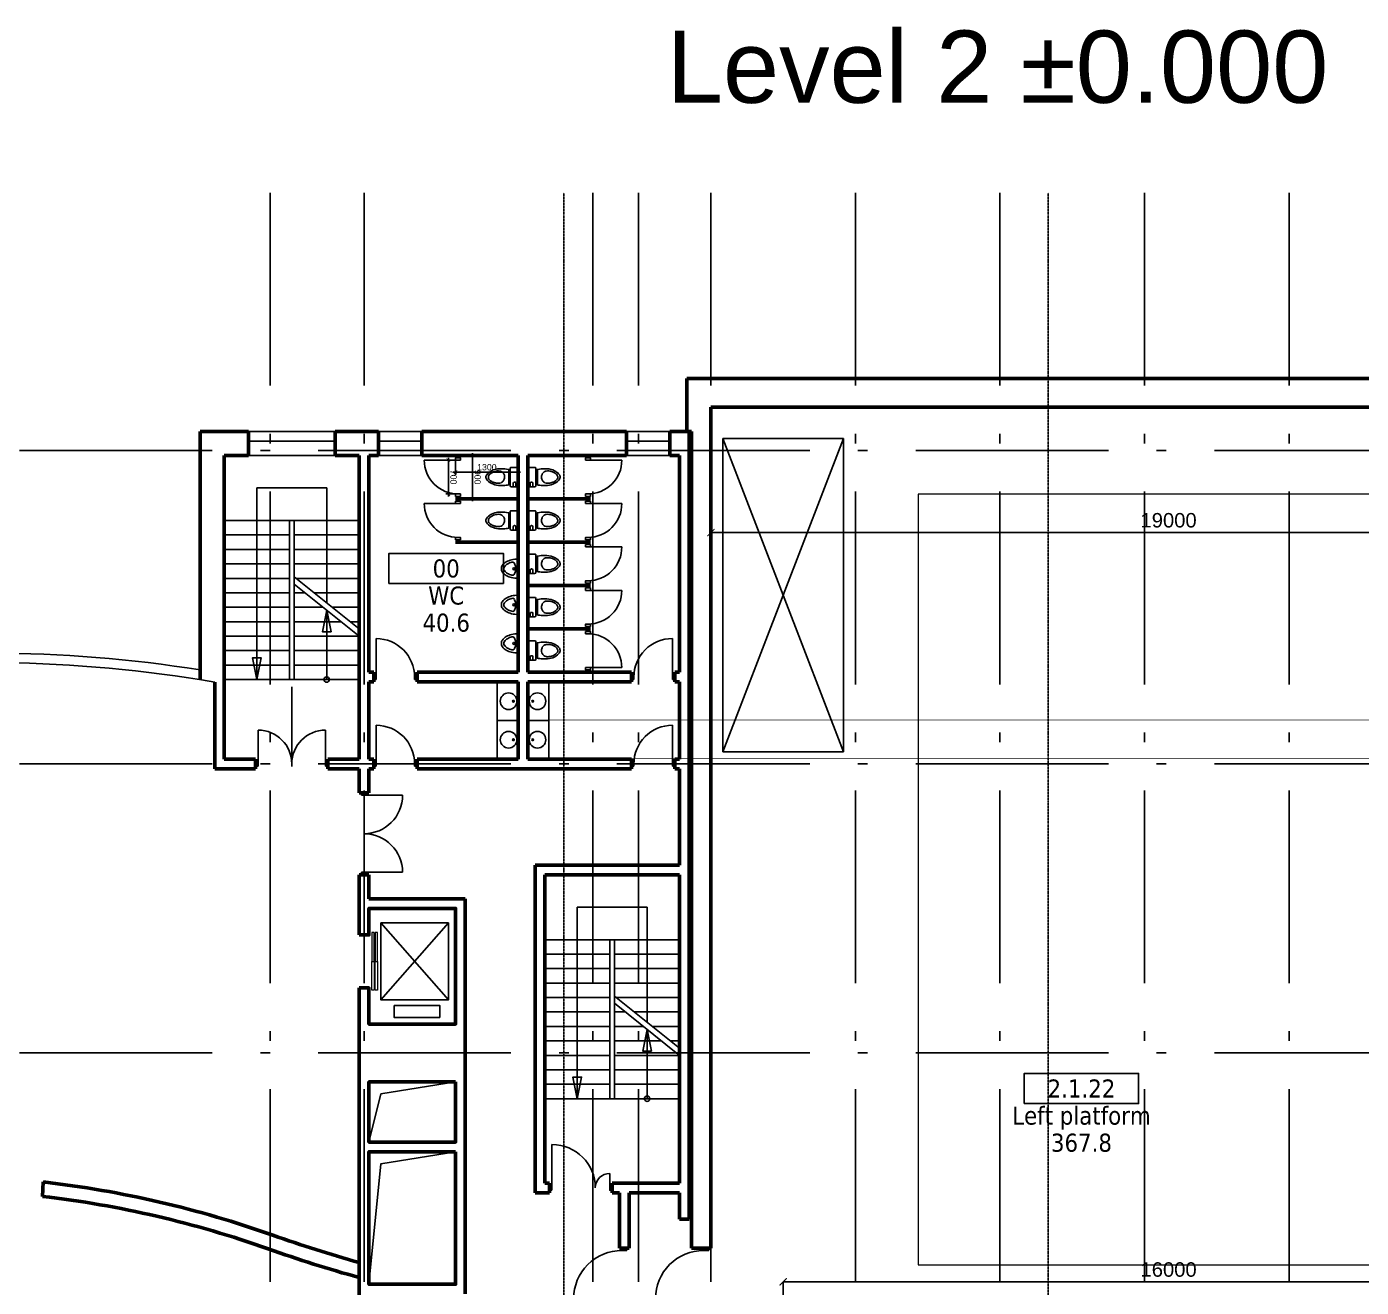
# Model space of a CAD drawing. Header units: millimetres. Extents: x 2558 to 253942, y 1343 to 186042.
# Drawn here: x 170299 to 198001, y 159880 to 186042 of the extents above; entities that cross this region are included whole.
import ezdxf
from ezdxf.enums import TextEntityAlignment as Align

# ---------------------------------------------------------------- set-up
doc = ezdxf.new("R2010")
doc.units = ezdxf.units.MM
doc.linetypes.add('DASHED', pattern=[0.75, 0.5, -0.25])
doc.linetypes.add('OSY', pattern=[6200, 4000, -1000, 200, -1000])
for name, color, linetype in [('axes', 40, 'OSY'), ('dim100', 7, 'Continuous'), ('DV', 70, 'Continuous'), ('F', 4, 'Continuous'), ('P', 3, 'Continuous'), ('R', 7, 'Continuous'), ('T-EXPL pom', 9, 'Continuous'), ('Text', 179, 'Continuous')]:
    doc.layers.add(name, color=color, linetype=linetype)
doc.layers.add('hide', color=61, linetype='Continuous', lineweight=5, plot=False)
doc.layers.add('SN', color=7, linetype='Continuous', plot=False)
doc.layers.add('ST', color=5, linetype='Continuous', lineweight=50)
doc.layers.add('Technology 2', color=6, linetype='Continuous', lineweight=5)
doc.styles.add('DIM100', font='arial.ttf')
doc.styles.add('dim200', font='arial.ttf')
doc.styles.add('EXPL', font='tahoma.ttf')
doc.dimstyles.new('DIM 50', dxfattribs={"dimtxt": 130, "dimasz": 75, "dimexe": 50, "dimexo": 50, "dimgap": 40, "dimtad": 1, "dimdec": 0, "dimzin": 0, "dimdsep": 46, "dimtxsty": 'dim200', "dimblk": 'ARCHTICK', "dimcen": 50, "dimdle": 50, "dimclrd": 256, "dimclre": 256, "dimclrt": 256, "dimaunit": 1, "dimadec": 4, "dimazin": 0, "dimtfac": 1, "dimtdec": 0, "dimtix": 1, "dimtofl": 0, "dimtmove": 0, "dimatfit": 0, "dimldrblk": 'DOT', "dimfxl": 1, "dimtolj": 1, "dimtzin": 0, "dimarcsym": 0})
doc.dimstyles.new('DIM100', dxfattribs={"dimtxt": 300, "dimasz": 150, "dimexe": 0, "dimexo": 100, "dimgap": 100, "dimtad": 1, "dimdec": 0, "dimzin": 0, "dimdsep": 46, "dimtxsty": 'DIM100', "dimblk": 'ARCHTICK', "dimcen": 200, "dimdle": 0.5, "dimclrt": 256, "dimaunit": 1, "dimazin": 0, "dimtfac": 1, "dimtdec": 0, "dimtix": 1, "dimtofl": 0, "dimtmove": 2, "dimatfit": 0, "dimldrblk": 'DOT', "dimfxl": 0, "dimtvp": 1.5, "dimtolj": 1, "dimtzin": 0, "dimarcsym": 0})

# ---------------------------------------------------------------- blocks, each defined once
blk = doc.blocks.new('nomkom')
blk.add_lwpolyline([(-950, 0), (950, 0), (950, 500), (-950, 500)], close=True)
at = {"style": 'EXPL'}
for tag, height, p in [('NO_LEGEND', 300, (0, 100)), ('ROOM_NAME', 200, (0, -350)), ('AREA', 300, (0, -800))]:
    blk.add_attdef(tag, text='', height=height, dxfattribs=at).set_placement(p, align=Align.CENTER)
blk = doc.blocks.new('_ArchTick')
at = {"color": 0, "linetype": 'ByBlock', "const_width": 0.15}
blk.add_lwpolyline([(-0.5, -0.5), (0.5, 0.5)], dxfattribs=at)
blk = doc.blocks.new('*D477')
at = {"layer": 'Defpoints', "color": 0, "transparency": 16777216}
for p in [(184501, 177143), (203501, 177143), (184501, 175543)]:
    blk.add_point(p, dxfattribs=at)
at = {"layer": 'dim100', "color": 0, "lineweight": -2, "transparency": 16777216}
for p, q in [((184501, 177043), (184501, 175543)), ((203501, 177043), (203501, 175543)), ((203502, 175543), (184501, 175543))]:
    blk.add_line(p, q, dxfattribs=at)
at = {"layer": 'dim100', "color": 0, "lineweight": -2, "transparency": 16777216, "xscale": 150, "yscale": 150, "zscale": 150, "rotation": 180}
blk.add_blockref('_ArchTick', (184501, 175543), dxfattribs=at)
at = {"layer": 'dim100', "color": 0, "lineweight": -2, "transparency": 16777216, "xscale": 150, "yscale": 150, "zscale": 150}
blk.add_blockref('_ArchTick', (203501, 175543), dxfattribs=at)
at = {"layer": 'dim100', "transparency": 16777216, "insert": (194001, 175797), "char_height": 300, "attachment_point": 5, "style": 'DIM100'}
blk.add_mtext('\\A1;19000', dxfattribs=at)
blk = doc.blocks.new('_Dot')
at = {"layer": 'P', "color": 0, "lineweight": -2}
blk.add_line((-0.5, 0), (-1, 0), dxfattribs=at)
at = {"layer": 'P', "color": 0, "const_width": 0.5}
blk.add_lwpolyline([(-0.25, 0, 1), (0.25, 0, 1)], format="xyb", close=True, dxfattribs=at)
blk = doc.blocks.new('W7')
at = {"layer": 'SN'}
for points in [[(196, 198), (362, 198), (368, 243), (372, 277), (374, 291), (375, 312), (376, 324), (376, 358), (374, 397), (370, 433), (360, 483), (349, 518), (332, 556), (317, 582), (306, 598), (289, 619), (270, 638), (251, 654), (240, 661), (225, 667), (212, 669), (202, 670), (188, 669), (176, 666), (156, 657), (134, 639), (112, 616), (90, 588), (72, 559), (53, 516), (44, 486), (36, 449), (30, 406), (27, 366), (27, 330), (28, 306), (30, 279), (34, 249), (37, 224), (40, 198)], [(317, 353), (323, 368), (326, 382), (329, 410), (328, 437), (325, 460), (320, 485), (312, 512), (300, 537), (284, 564), (264, 589), (252, 601), (237, 612), (223, 617), (210, 620), (199, 620), (184, 619), (171, 614), (158, 607), (145, 595), (126, 574), (110, 550), (99, 531), (94, 519), (87, 500), (83, 484), (80, 474), (77, 456), (75, 440), (74, 422), (74, 408), (74, 394), (77, 379), (84, 356), (93, 339), (103, 325), (117, 312), (131, 302), (143, 295), (157, 290), (180, 284), (193, 283), (210, 283), (224, 285), (238, 287), (256, 294), (270, 300), (284, 311), (300, 325), (310, 339)], [(191, 164), (379, 164), (392, 164), (401, 157), (403, 147), (403, 138), (403, 0), (0, 0), (0, 126), (0, 141), (5, 160), (18, 164), (36, 164)]]:
    blk.add_lwpolyline(points, close=True, dxfattribs=at)
blk.add_lwpolyline([(0, 106), (73, 106), (86, 101), (92, 93), (94, 83), (94, 74), (93, 62), (86, 52), (78, 48), (71, 47), (71, 47), (0, 47)], dxfattribs=at)
blk = doc.blocks.new('70')
at = {"layer": 'DV'}
blk.add_line((50, 0), (50, -700), dxfattribs=at)
for points in [[(50, 50), (0, 50), (0, -50), (50, -50)], [(800, 50), (750, 50), (750, -50), (800, -50)]]:
    blk.add_lwpolyline(points, close=True, dxfattribs=at)
blk.add_arc((50, 0), 700, 270, 0, dxfattribs=at)
blk = doc.blocks.new('*D457')
at = {"layer": 'Defpoints', "color": 0, "transparency": 16777216}
for p in [(179201, 177143), (179201, 176243), (179551, 176243)]:
    blk.add_point(p, dxfattribs=at)
at = {"layer": 'dim100', "lineweight": -2, "transparency": 16777216}
for p, q in [((179251, 177143), (179601, 177143)), ((179551, 177193), (179551, 176193)), ((179251, 176243), (179601, 176243))]:
    blk.add_line(p, q, dxfattribs=at)
at = {"layer": 'dim100', "lineweight": -2, "transparency": 16777216, "xscale": 75, "yscale": 75, "zscale": 75}
for p, rotation in [((179551, 177143), 89.99999999999997), ((179551, 176243), 270)]:
    blk.add_blockref('_ArchTick', p, dxfattribs=dict(at, rotation=rotation))
at = {"layer": 'dim100', "transparency": 16777216, "insert": (179658, 176693), "char_height": 130, "attachment_point": 5, "rotation": 270, "style": 'dim200'}
blk.add_mtext('\\A1;900', dxfattribs=at)
blk = doc.blocks.new('*D458')
at = {"layer": 'Defpoints', "color": 0, "transparency": 16777216}
for p in [(179201, 177143), (180501, 177143), (179201, 176794)]:
    blk.add_point(p, dxfattribs=at)
at = {"layer": 'dim100', "lineweight": -2, "transparency": 16777216}
for p, q in [((179201, 177093), (179201, 176744)), ((180501, 177093), (180501, 176744)), ((180551, 176794), (179151, 176794))]:
    blk.add_line(p, q, dxfattribs=at)
at = {"layer": 'dim100', "lineweight": -2, "transparency": 16777216, "xscale": 75, "yscale": 75, "zscale": 75, "rotation": 180}
blk.add_blockref('_ArchTick', (179201, 176794), dxfattribs=at)
at = {"layer": 'dim100', "lineweight": -2, "transparency": 16777216, "xscale": 75, "yscale": 75, "zscale": 75}
blk.add_blockref('_ArchTick', (180501, 176794), dxfattribs=at)
at = {"layer": 'dim100', "transparency": 16777216, "insert": (179851, 176900), "char_height": 130, "attachment_point": 5, "style": 'dim200'}
blk.add_mtext('\\A1;1300', dxfattribs=at)
blk = doc.blocks.new('*D459')
at = {"layer": 'Defpoints', "color": 0, "transparency": 16777216}
for p in [(179251, 177044), (179051, 176344), (179251, 176344)]:
    blk.add_point(p, dxfattribs=at)
at = {"layer": 'dim100', "lineweight": -2, "transparency": 16777216}
for p, q in [((179201, 177044), (179001, 177044)), ((179051, 177094), (179051, 176294)), ((179201, 176344), (179001, 176344))]:
    blk.add_line(p, q, dxfattribs=at)
at = {"layer": 'dim100', "lineweight": -2, "transparency": 16777216, "xscale": 75, "yscale": 75, "zscale": 75}
for p, rotation in [((179051, 177044), 89.99999999999997), ((179051, 176344), 270)]:
    blk.add_blockref('_ArchTick', p, dxfattribs=dict(at, rotation=rotation))
at = {"layer": 'dim100', "transparency": 16777216, "insert": (179158, 176694), "char_height": 130, "attachment_point": 5, "rotation": 270, "style": 'dim200'}
blk.add_mtext('\\A1;700', dxfattribs=at)
blk = doc.blocks.new('W55')
at = {"layer": 'SN'}
blk.add_line((-200, 0), (200, 0), dxfattribs=at)
blk.add_lwpolyline([(200, 0, 0.05817), (184, 141, 0.071806), (141, 247, 0.106506), (70, 327, 0.158104), (0, 350, 0.158104), (-70, 327, 0.106506), (-141, 247, 0.071806), (-184, 141, 0.05817), (-200, 0, 0.05817)], format="xyb", dxfattribs=at)
blk.add_circle((0, 90), 20, dxfattribs=at)
for centre, radius, start, end in [((80, 121), 205, 125.9374, 150.2551), ((0, 231), 68.8, 90, 125.9374), ((0, 231), 68.8, 54.0626, 90), ((-80, 121), 205, 29.7449, 54.0626), ((-86, 119), 50, 166.3365, 244.5809), ((208, 48), 352, 150.2551, 166.3365), ((0, 300), 250, 244.5809, 295.4191), ((-208, 48), 352, 13.6635, 29.7449), ((86, 119), 50, 295.4191, 13.6635)]:
    blk.add_arc(centre, radius, start, end, dxfattribs=at)
blk = doc.blocks.new('80')
at = {"layer": 'DV'}
blk.add_line((50, 0), (50, -800), dxfattribs=at)
for points in [[(50, 50), (50, -50), (0, -50), (0, 50)], [(850, 50), (850, -50), (900, -50), (900, 50)]]:
    blk.add_lwpolyline(points, close=True, dxfattribs=at)
blk.add_arc((50, 0), 800, 270, 0, dxfattribs=at)
blk = doc.blocks.new('77')
at = {"layer": 'DV'}
for p, q in [((50, 0), (50, -700)), ((1450, 0), (1450, -700))]:
    blk.add_line(p, q, dxfattribs=at)
for points in [[(50, 50), (0, 50), (0, -50), (50, -50)], [(1450, 50), (1500, 50), (1500, -50), (1450, -50)]]:
    blk.add_lwpolyline(points, close=True, dxfattribs=at)
for centre, start, end in [((50, 0), 270, 0), ((1450, 0), 180, 270)]:
    blk.add_arc(centre, 700, start, end, dxfattribs=at)
blk = doc.blocks.new('93')
at = {"layer": 'DV'}
for p, q in [((50, 0), (50, -900)), ((1250, 0), (1250, -300))]:
    blk.add_line(p, q, dxfattribs=at)
for points in [[(50, 50), (50, -50), (0, -50), (0, 50)], [(1300, 50), (1300, -50), (1250, -50), (1250, 50)]]:
    blk.add_lwpolyline(points, close=True, dxfattribs=at)
for centre, radius, start, end in [((50, 0), 900, 270, 0), ((1250, 0), 300, 180, 270)]:
    blk.add_arc(centre, radius, start, end, dxfattribs=at)
blk = doc.blocks.new('100')
at = {"layer": 'DV'}
blk.add_line((50, -50), (50, -1050), dxfattribs=at)
for points in [[(50, 50), (50, -50), (0, -50), (0, 50)], [(1100, 50), (1100, -50), (1050, -50), (1050, 50)]]:
    blk.add_lwpolyline(points, close=True, dxfattribs=at)
blk.add_arc((50, -50), 1000, 270, 0, dxfattribs=at)
blk = doc.blocks.new('A$C61B65F7C')
at = {"layer": 'hide'}
for points in [[(-1900, 1740), (-1300, 1740), (-1300, 1690), (-1900, 1690)], [(-1900, 1670), (-1300, 1670), (-1300, 1620), (-1900, 1620)], [(-700, 1740), (-1300, 1740), (-1300, 1690), (-700, 1690)], [(-700, 1669), (-1300, 1669), (-1300, 1619), (-700, 1619)]]:
    blk.add_lwpolyline(points, close=True, dxfattribs=at)
at = {"layer": 'P'}
blk.add_lwpolyline([(-2100, 1550), (-500, 1550), (-500, 150), (-2100, 150), (-2100, 1550), (-500, 150), (-2100, 150), (-500, 1550)], dxfattribs=at)
blk.add_lwpolyline([(-387, 1277), (-137, 1277), (-137, 327), (-387, 327)], close=True, dxfattribs=at)
at = {"layer": 'ST'}
blk.add_lwpolyline([(-1850, 2000), (-1850, 1800), (-2400, 1800), (-2400, 0), (0, 0), (0, 1800), (-750, 1800), (-750, 2000)], dxfattribs=at)
blk = doc.blocks.new('*D296')
at = {"layer": 'Defpoints', "color": 0, "transparency": 16777216}
for p in [(186001, 159993), (186001, 159343), (202001, 159343)]:
    blk.add_point(p, dxfattribs=at)
at = {"layer": 'dim100', "color": 0, "lineweight": -2, "transparency": 16777216}
for p, q in [((186001, 159443), (186001, 159993)), ((202002, 159993), (186001, 159993)), ((202001, 159443), (202001, 159993))]:
    blk.add_line(p, q, dxfattribs=at)
at = {"layer": 'dim100', "color": 0, "lineweight": -2, "transparency": 16777216, "xscale": 150, "yscale": 150, "zscale": 150, "rotation": 180}
blk.add_blockref('_ArchTick', (186001, 159993), dxfattribs=at)
at = {"layer": 'dim100', "color": 0, "lineweight": -2, "transparency": 16777216, "xscale": 150, "yscale": 150, "zscale": 150}
blk.add_blockref('_ArchTick', (202001, 159993), dxfattribs=at)
at = {"layer": 'dim100', "transparency": 16777216, "insert": (194001, 160247), "char_height": 300, "attachment_point": 5, "style": 'DIM100'}
blk.add_mtext('\\A1;16000', dxfattribs=at)
blk = doc.blocks.new('88')
at = {"layer": 'DV'}
for p, q in [((0, -50), (800, -50)), ((0, -1650), (800, -1650))]:
    blk.add_line(p, q, dxfattribs=at)
for points in [[(-50, -50), (-50, 0), (50, 0), (50, -50)], [(-50, -1650), (-50, -1700), (50, -1700), (50, -1650)]]:
    blk.add_lwpolyline(points, close=True, dxfattribs=at)
for centre, start, end in [((0, -50), 270, 0), ((0, -1650), 0, 90)]:
    blk.add_arc(centre, 800, start, end, dxfattribs=at)
blk = doc.blocks.new('W1')
at = {"color": 7}
blk.add_lwpolyline([(0, 436.5), (800, 436.5), (800, 0), (0, 0), (0, 0), (0, 436.5)], close=True, dxfattribs=at)
for centre, radius in [((400, 200), 172.5), ((400, 100), 18.1)]:
    blk.add_circle(centre, radius, dxfattribs=at)

msp = doc.modelspace()

# ---------------------------------------------------------------- linework, layer by layer
at = {"layer": 'axes'}
for p, q in [((175351.4, 182593.4), (175351.4, 109343.4)), ((177301.4, 182593.4), (177301.4, 101893.4)), ((182051.4, 182593.4), (182051.4, 101893.4)), ((183001.4, 182593.4), (183001.4, 101893.4)), ((184501.4, 182593.4), (184501.4, 101893.4)), ((187501.4, 182593.4), (187501.4, 101893.4)), ((190501.4, 182593.4), (190501.4, 101893.4)), ((196501.4, 182593.4), (196501.4, 101893.4)), ((132951.4, 177243.4), (248059.2, 177243.4)), ((175801.4, 172343.4), (175801.4, 170689.1)), ((132951.4, 170743.4), (248059.2, 170743.4)), ((132951.4, 164743.4), (248059.2, 164743.4))]:
    msp.add_line(p, q, dxfattribs=at)
at = {"layer": 'axes', "color": 7}
msp.add_line((193501.4, 182593.4), (193501.4, 101893.4), dxfattribs=at)
at = {"layer": 'F'}
for p, q in [((176701.4, 177643.4), (174901.4, 177643.4)), ((177601.4, 177643.4), (178501.4, 177643.4)), ((183651.4, 177643.4), (182751.4, 177643.4)), ((176701.4, 177443.4), (174901.4, 177443.4)), ((177601.4, 177443.4), (178501.4, 177443.4)), ((183651.4, 177443.4), (182751.4, 177443.4)), ((176701.4, 177143.4), (174901.4, 177143.4)), ((177601.4, 177143.4), (178501.4, 177143.4)), ((183651.4, 177143.4), (182751.4, 177143.4))]:
    msp.add_line(p, q, dxfattribs=at)
for radius, start, end in [(27800, 80.89331, 116.64693), (27600, 80.19533, 116.7244)]:
    msp.add_arc((169501.4, 145243.4), radius, start, end, dxfattribs=at)
at = {"layer": 'P'}
for p, q in [((176526.4, 176468.4), (175076.4, 176468.4)), ((175076.4, 172493.4), (175076.4, 176468.4)), ((176526.4, 174083.4), (176526.4, 176468.4)), ((177201.4, 175793.4), (174401.4, 175793.4)), ((175751.4, 175793.4), (175751.4, 172493.4)), ((175851.4, 175793.4), (175851.4, 172493.4)), ((175751.4, 175493.4), (174401.4, 175493.4)), ((177201.4, 175493.4), (175851.4, 175493.4)), ((175751.4, 175193.4), (174401.4, 175193.4)), ((177201.4, 175193.4), (175851.4, 175193.4)), ((175751.4, 174893.4), (174401.4, 174893.4)), ((177201.4, 174893.4), (175851.4, 174893.4)), ((175751.4, 174593.4), (174401.4, 174593.4)), ((175851.4, 174623.4), (177201.4, 173543.4)), ((177201.4, 174593.4), (175888.9, 174593.4)), ((175751.4, 174293.4), (174401.4, 174293.4)), ((175851.4, 174473.4), (177201.4, 173393.4)), ((176076.4, 174293.4), (175851.4, 174293.4)), ((177201.4, 174293.4), (176263.9, 174293.4)), ((175751.4, 173993.4), (174401.4, 173993.4)), ((176451.4, 173993.4), (175851.4, 173993.4)), ((177201.4, 173993.4), (176638.9, 173993.4)), ((175751.4, 173693.4), (174401.4, 173693.4)), ((176826.4, 173693.4), (175851.4, 173693.4)), ((176526.4, 172493.4), (176526.4, 173933.4)), ((177201.4, 173693.4), (177013.9, 173693.4)), ((175751.4, 173393.4), (174401.4, 173393.4)), ((177201.4, 173393.4), (175851.4, 173393.4)), ((175751.4, 173093.4), (174401.4, 173093.4)), ((177201.4, 173093.4), (175851.4, 173093.4)), ((175751.4, 172793.4), (174401.4, 172793.4)), ((177201.4, 172793.4), (175851.4, 172793.4)), ((177201.4, 172493.4), (174401.4, 172493.4)), ((183176.4, 167768.4), (181726.4, 167768.4)), ((181726.4, 163793.4), (181726.4, 167768.4)), ((183176.4, 165383.4), (183176.4, 167768.4)), ((183851.4, 167093.4), (181051.4, 167093.4)), ((182401.4, 167093.4), (182401.4, 163793.4)), ((182501.4, 167093.4), (182501.4, 163793.4)), ((182401.4, 166793.4), (181051.4, 166793.4)), ((183851.4, 166793.4), (182501.4, 166793.4)), ((182401.4, 166493.4), (181051.4, 166493.4)), ((183851.4, 166493.4), (182501.4, 166493.4)), ((182401.4, 166193.4), (181051.4, 166193.4)), ((183851.4, 166193.4), (182501.4, 166193.4)), ((182401.4, 165893.4), (181051.4, 165893.4)), ((182501.4, 165923.4), (183851.4, 164843.4)), ((182501.4, 165773.4), (183851.4, 164693.4)), ((183851.4, 165893.4), (182538.9, 165893.4)), ((182401.4, 165593.4), (181051.4, 165593.4)), ((182726.4, 165593.4), (182501.4, 165593.4)), ((183851.4, 165593.4), (182913.9, 165593.4)), ((182401.4, 165293.4), (181051.4, 165293.4)), ((183101.4, 165293.4), (182501.4, 165293.4)), ((183176.4, 163793.4), (183176.4, 165233.4)), ((183851.4, 165293.4), (183288.9, 165293.4)), ((182401.4, 164993.4), (181051.4, 164993.4)), ((183476.4, 164993.4), (182501.4, 164993.4)), ((183851.4, 164993.4), (183663.9, 164993.4)), ((182401.4, 164693.4), (181051.4, 164693.4)), ((183851.4, 164693.4), (182501.4, 164693.4)), ((182401.4, 164393.4), (181051.4, 164393.4)), ((183851.4, 164393.4), (182501.4, 164393.4)), ((182401.4, 164093.4), (181051.4, 164093.4)), ((183851.4, 164093.4), (182501.4, 164093.4)), ((183851.4, 163793.4), (181051.4, 163793.4))]:
    msp.add_line(p, q, dxfattribs=at)
for points in [[(187251.4, 177493.4), (184751.4, 177493.4), (184751.4, 170993.4), (187251.4, 170993.4), (187251.4, 177493.4), (184751.4, 170993.4), (187251.4, 170993.4), (184751.4, 177493.4)], [(177401.4, 162893.4), (177651.4, 163893.4), (179201.4, 164143.4)], [(177401.4, 159943.4), (177651.4, 162443.4), (179201.4, 162693.4)]]:
    msp.add_lwpolyline(points, dxfattribs=at)
for points in [[(176526.4, 173933.4), (176436, 173483.4), (176616.8, 173483.4)], [(175076.4, 172493.4), (174986, 172943.4), (175166.8, 172943.4)], [(183176.4, 165233.4), (183086, 164783.4), (183266.8, 164783.4)], [(181726.4, 163793.4), (181636, 164243.4), (181816.8, 164243.4)]]:
    msp.add_lwpolyline(points, close=True, dxfattribs=at)
for centre in [(176526.4, 172493.4), (183176.4, 163793.4)]:
    msp.add_circle(centre, 56.3, dxfattribs=at)
at = {"layer": 'R', "color": 7, "linetype": 'DASHED'}
for p, q in [((181451.4, 182593.4), (181451.4, 109343.4)), ((191501.4, 182593.4), (191501.4, 109343.4))]:
    msp.add_line(p, q, dxfattribs=at)
at = {"layer": 'ST'}
for p, q in [((184001.4, 178743.4), (204101.4, 178743.4)), ((184001.4, 178743.4), (184001.4, 177643.4)), ((184501.4, 178143.4), (203501.4, 178143.4)), ((184501.4, 178143.4), (184501.4, 160693.4)), ((173901.4, 172490.4), (173901.4, 177643.4)), ((174901.4, 177643.4), (173901.4, 177643.4)), ((174901.4, 177143.4), (174901.4, 177643.4)), ((176701.4, 177143.4), (176701.4, 177643.4)), ((177601.4, 177643.4), (176701.4, 177643.4)), ((177601.4, 177143.4), (177601.4, 177643.4)), ((182751.4, 177643.4), (178501.4, 177643.4)), ((178501.4, 177143.4), (178501.4, 177643.4)), ((182751.4, 177143.4), (182751.4, 177643.4)), ((184101.4, 177643.4), (183651.4, 177643.4)), ((183651.4, 177143.4), (183651.4, 177643.4)), ((184051.4, 161293.4), (184051.4, 177643.4)), ((184101.4, 177643.4), (184101.4, 160693.4)), ((174401.4, 170843.4), (174401.4, 177143.4)), ((174401.4, 177143.4), (174901.4, 177143.4)), ((177201.4, 177143.4), (176701.4, 177143.4)), ((177201.4, 170843.4), (177201.4, 177143.4)), ((177401.4, 172643.4), (177401.4, 177143.4)), ((177601.4, 177143.4), (177401.4, 177143.4)), ((178501.4, 177143.4), (180501.4, 177143.4)), ((180501.4, 177143.4), (180501.4, 172643.4)), ((180701.4, 177143.4), (180701.4, 172643.4)), ((182751.4, 177143.4), (180701.4, 177143.4)), ((183851.4, 177143.4), (183651.4, 177143.4)), ((183851.4, 172643.4), (183851.4, 177143.4)), ((179201.4, 176243.4), (180501.4, 176243.4)), ((182001.4, 176243.4), (180701.4, 176243.4)), ((179201.4, 175343.4), (180501.4, 175343.4)), ((182001.4, 175343.4), (180701.4, 175343.4)), ((182001.4, 174443.4), (180701.4, 174443.4)), ((182001.4, 173543.4), (180701.4, 173543.4)), ((177501.4, 172643.4), (177401.4, 172643.4)), ((177501.4, 172443.4), (177501.4, 172643.4)), ((178401.4, 172643.4), (180501.4, 172643.4)), ((178401.4, 172443.4), (178401.4, 172643.4)), ((180701.4, 172643.4), (182851.4, 172643.4)), ((182851.4, 172443.4), (182851.4, 172643.4)), ((183751.4, 172443.4), (183751.4, 172643.4)), ((183751.4, 172643.4), (183851.4, 172643.4)), ((174201.4, 172440.3), (174201.4, 170643.4)), ((177401.4, 170843.4), (177401.4, 172443.4)), ((177401.4, 172443.4), (177501.4, 172443.4)), ((178401.4, 172443.4), (180501.4, 172443.4)), ((180501.4, 172443.4), (180501.4, 170843.4)), ((180701.4, 172443.4), (182851.4, 172443.4)), ((180701.4, 172443.4), (180701.4, 170843.4)), ((183851.4, 172443.4), (183751.4, 172443.4)), ((183851.4, 170843.4), (183851.4, 172443.4)), ((174401.4, 170843.4), (175051.4, 170843.4)), ((175051.4, 170843.4), (175051.4, 170643.4)), ((177201.4, 170843.4), (176551.4, 170843.4)), ((176551.4, 170843.4), (176551.4, 170643.4)), ((177501.4, 170843.4), (177401.4, 170843.4)), ((177501.4, 170643.4), (177501.4, 170843.4)), ((178401.4, 170643.4), (178401.4, 170843.4)), ((180501.4, 170843.4), (178401.4, 170843.4)), ((182851.4, 170843.4), (180701.4, 170843.4)), ((182851.4, 170643.4), (182851.4, 170843.4)), ((183751.4, 170643.4), (183751.4, 170843.4)), ((183751.4, 170843.4), (183851.4, 170843.4)), ((175051.4, 170643.4), (174201.4, 170643.4)), ((176551.4, 170643.4), (177201.4, 170643.4)), ((177401.4, 170643.4), (177501.4, 170643.4)), ((182851.4, 170643.4), (178401.4, 170643.4)), ((183851.4, 170643.4), (183751.4, 170643.4)), ((183851.4, 168643.4), (183851.4, 170643.4)), ((177201.4, 168443.4), (177201.4, 167193.4)), ((177401.4, 168443.4), (177201.4, 168443.4)), ((177401.4, 167943.4), (177401.4, 168443.4)), ((183851.4, 168643.4), (180851.4, 168643.4)), ((180851.4, 168643.4), (180851.4, 161843.4)), ((183851.4, 168643.4), (180851.4, 168643.4)), ((183851.4, 168443.4), (181051.4, 168443.4)), ((181051.4, 162043.4), (181051.4, 168443.4)), ((183851.4, 162043.4), (183851.4, 168443.4)), ((179401.4, 167943.4), (177401.4, 167943.4)), ((179401.4, 159743.4), (179401.4, 167943.4)), ((177201.4, 166093.4), (177201.4, 158116)), ((170624.9, 161766.8), (170643, 162066.7)), ((181151.4, 161843.4), (180851.4, 161843.4)), ((181051.4, 162043.4), (181151.4, 162043.4)), ((181151.4, 162043.4), (181151.4, 161843.4)), ((183851.4, 162043.4), (182451.4, 162043.4)), ((182451.4, 162043.4), (182451.4, 161843.4)), ((182451.4, 161843.4), (182601.4, 161843.4)), ((182601.4, 161843.4), (182601.4, 160693.4)), ((182801.4, 161843.4), (183851.4, 161843.4)), ((182801.4, 161843.4), (182801.4, 160693.4)), ((183851.4, 161293.4), (183851.4, 161843.4)), ((184051.4, 161293.4), (183851.4, 161293.4)), ((182801.4, 160693.4), (182601.4, 160693.4)), ((184501.4, 160693.4), (184101.4, 160693.4))]:
    msp.add_line(p, q, dxfattribs=at)
at = {"layer": 'ST', "linetype": 'Continuous'}
for p, q in [((177201.4, 170143.4), (177201.4, 170643.4)), ((177401.4, 170643.4), (177401.4, 170143.4)), ((177401.4, 170143.4), (177201.4, 170143.4))]:
    msp.add_line(p, q, dxfattribs=at)
at = {"layer": 'ST'}
for points in [[(179201.4, 164143.4), (177401.4, 164143.4), (177401.4, 162893.4), (179201.4, 162893.4)], [(179201.4, 162693.4), (177401.4, 162693.4), (177401.4, 159943.4), (179201.4, 159943.4)]]:
    msp.add_lwpolyline(points, close=True, dxfattribs=at)
for centre, radius, start, end in [((168177.4, 140606), 21601.8, 70.43714, 83.446), ((168177.4, 140606), 21301.8, 70.43714, 83.40224), ((184501.4, 186543.4), 27149.7, 250.43714, 254.40241), ((184501.4, 186543.4), 27449.7, 250.43714, 254.57714)]:
    msp.add_arc(centre, radius, start, end, dxfattribs=at)
at = {"layer": 'Technology 2'}
msp.add_lwpolyline([(188801.4, 160343.4), (202801.4, 160343.4), (202801.4, 176343.4), (188801.4, 176343.4)], close=True, dxfattribs=at)

# ---------------------------------------------------------------- block references
at = {"layer": 'DV'}
for name, p, rotation in [('70', (179251.4, 177094.4), 270), ('70', (179251.4, 176194.4), 270), ('70', (181951.4, 172692.4), 89.99999997331959), ('80', (183751.4, 172543.4), 180), ('80', (183751.4, 170743.4), 180)]:
    msp.add_blockref(name, p, dxfattribs=dict(at, rotation=rotation))
at = {"layer": 'DV', "xscale": -1}
for name, p, rotation in [('70', (181951.4, 177094.4), 89.99999997331959), ('70', (181951.4, 176194.4), 89.99999997331959), ('70', (181951.4, 175294.4), 89.99999997331959), ('70', (181951.4, 174394.4), 89.99999997331959), ('80', (177501.4, 172543.4), 180), ('80', (177501.4, 170743.4), 180), ('77', (175051.4, 170743.4), 180)]:
    msp.add_blockref(name, p, dxfattribs=dict(at, rotation=rotation))
at = {"layer": 'DV'}
msp.add_blockref('88', (177301.4, 170143.4), dxfattribs=at)
at = {"layer": 'DV', "linetype": 'Continuous', "xscale": -1}
for name, p, rotation in [('93', (181151.4, 161943.4), 180), ('100', (182701.4, 159593.4), 270), ('100', (184401.4, 159593.4), 270)]:
    msp.add_blockref(name, p, dxfattribs=dict(at, rotation=rotation))
at = {"layer": 'P', "linetype": 'Continuous', "xscale": -1, "rotation": 90}
msp.add_blockref('A$C61B65F7C', (179201.4, 165343.4), dxfattribs=at)
at = {"layer": 'SN', "rotation": 90.00000002668041}
for p in [(180501.4, 171643.4), (180501.4, 170843.4)]:
    msp.add_blockref('W1', p, dxfattribs=at)
at = {"layer": 'SN', "xscale": -1, "rotation": 269.9999999733196}
for p in [(180701.4, 171643.4), (180701.4, 170843.4)]:
    msp.add_blockref('W1', p, dxfattribs=at)
at = {"layer": 'ST', "rotation": 89.99999997331959}
for name, p in [('W7', (180501.4, 176493.4)), ('W7', (180501.4, 175593.4)), ('W55', (180501.4, 174793.4)), ('W55', (180501.4, 174043.4)), ('W55', (180501.4, 173243.4))]:
    msp.add_blockref(name, p, dxfattribs=at)
at = {"layer": 'ST', "xscale": -1, "rotation": 270}
for p in [(180701.4, 176493.4), (180701.4, 175593.4), (180701.4, 174693.4), (180701.4, 173793.4), (180701.4, 172893.4)]:
    msp.add_blockref('W7', p, dxfattribs=at)
at = {"layer": 'T-EXPL pom'}
ref = msp.add_blockref('nomkom', (179006.8, 174486.6), dxfattribs=dict(at, xscale=1.25, yscale=1.25, zscale=1.25))
ref.add_attrib('ПЛОЩАДЬ', '40.6', dxfattribs={"layer": '0', "height": 375, "style": 'EXPL'}).set_placement((179006.8, 173486.6), align=Align.CENTER)
ref.add_attrib('НОМЕР_ПО_ЭКСПЛИКАЦИИ', '00', dxfattribs={"layer": '0', "height": 375, "style": 'EXPL'}).set_placement((179006.8, 174611.6), align=Align.CENTER)
ref.add_attrib('НАИМЕНОВАНИЕ_ПОМЕЩЕНИЯ', 'WC', dxfattribs={"layer": '0', "height": 375, "style": 'EXPL'}).set_placement((179006.8, 174049.1), align=Align.CENTER)
ref = msp.add_blockref('nomkom', (192192.1, 163693.4), dxfattribs=dict(at, xscale=1.25, yscale=1.25, zscale=1.25))
ref.add_attrib('ПЛОЩАДЬ', '367.8', dxfattribs={"layer": '0', "height": 375, "style": 'EXPL'}).set_placement((192192.1, 162693.4), align=Align.CENTER)
ref.add_attrib('НОМЕР_ПО_ЭКСПЛИКАЦИИ', '2.1.22', dxfattribs={"layer": '0', "height": 375, "style": 'EXPL'}).set_placement((192192.1, 163818.4), align=Align.CENTER)
ref.add_attrib('НАИМЕНОВАНИЕ_ПОМЕЩЕНИЯ', 'Left platform', dxfattribs={"layer": '0', "height": 375, "style": 'EXPL'}).set_placement((192192.1, 163255.9), align=Align.CENTER)

# ---------------------------------------------------------------- texts
at = {"layer": 'Text', "style": 'dim200'}
msp.add_text('Level 2 %%P0.000', height=1500, dxfattribs=at).set_placement((190451.4, 184462.2), align=Align.CENTER)

# ---------------------------------------------------------------- dimensions: what is measured, and where the dimension line sits
at = {"layer": 'dim100'}
for base, p1, p2, angle, picture, middle in [((179051.4, 176344.4), (179251.4, 177044.4), (179251.4, 176344.4), 270, '*D459', (179157.8, 176694.4)), ((179201.4, 176793.9), (180501.4, 177143.4), (179201.4, 177143.4), 180, '*D458', (179851.4, 176900.3)), ((179551.4, 176243.4), (179201.4, 177143.4), (179201.4, 176243.4), 270, '*D457', (179657.8, 176693.4))]:
    dim = msp.add_linear_dim(base=base, p1=p1, p2=p2, angle=angle, dimstyle='DIM 50', dxfattribs=at)
    dim.commit()
    dim.dimension.update_dxf_attribs({"geometry": picture, "text_midpoint": middle})
dim = msp.add_linear_dim(base=(184501.4, 175543.4), p1=(203501.4, 177143.4), p2=(184501.4, 177143.4), dimstyle='DIM100', dxfattribs=at)
dim.commit()
dim.dimension.update_dxf_attribs({"geometry": '*D477', "text_midpoint": (194001.4, 175796.6)})
dim = msp.add_linear_dim(base=(186001.4, 159993.4), p1=(202001.4, 159343.4), p2=(186001.4, 159343.4), dimstyle='DIM100', override={"dimfxl": 300}, dxfattribs=at)
dim.commit()
dim.dimension.update_dxf_attribs({"geometry": '*D296', "text_midpoint": (194001.4, 160246.6)})

doc.saveas('drawing.dxf')
